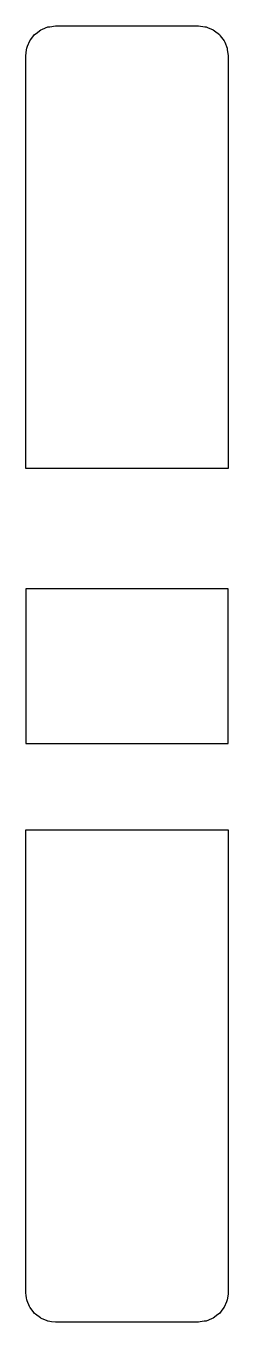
# Model space of a CAD drawing. Header units: metres. Extents: x 2.4 to 16, y -16 to 71.
import ezdxf

# ---------------------------------------------------------------- set-up
doc = ezdxf.new("R2010")
doc.units = ezdxf.units.M

msp = doc.modelspace()

# ---------------------------------------------------------------- linework, layer by layer
for p, q in [((2.986, 70.414), (3.085, 70.49)), ((3.085, 70.49), (3.4, 70.732)), ((3.4, 70.732), (3.516, 70.78)), ((3.516, 70.78), (3.882, 70.932)), ((3.882, 70.932), (4.007, 70.948)), ((4.007, 70.948), (4.4, 71)), ((4.4, 71), (7.668, 71)), ((7.668, 71), (13.62, 71)), ((13.62, 71), (14, 71)), ((14, 71), (14.424, 70.944)), ((14.424, 70.944), (14.518, 70.932)), ((14.518, 70.932), (14.605, 70.896)), ((14.605, 70.896), (15, 70.732)), ((15, 70.732), (15.075, 70.675)), ((15.075, 70.675), (15.414, 70.414)), ((2.468, 69.518), (2.516, 69.633)), ((2.516, 69.633), (2.668, 70)), ((2.668, 70), (2.744, 70.099)), ((2.744, 70.099), (2.986, 70.414)), ((15.414, 70.414), (15.471, 70.34)), ((15.471, 70.34), (15.732, 70)), ((15.732, 70), (15.768, 69.913)), ((15.768, 69.913), (15.932, 69.518)), ((2.4, 69), (2.452, 69.393)), ((2.4, 62.894), (2.4, 69)), ((2.452, 69.393), (2.468, 69.518)), ((15.932, 69.518), (15.944, 69.424)), ((15.944, 69.424), (16, 69)), ((16, 69), (16, 62.77)), ((2.4, 62.375), (2.4, 62.894)), ((16, 62.77), (16, 61.731)), ((2.4, 61.79), (2.4, 62.375)), ((2.4, 61.195), (2.4, 61.79)), ((2.4, 55.999), (2.4, 61.195)), ((16, 61.731), (16, 60.62)), ((16, 60.62), (16, 59.537)), ((16, 59.537), (16, 57.824)), ((16, 57.824), (16, 56.991)), ((16, 56.991), (16, 56.009)), ((2.4, 55.626), (2.4, 55.999)), ((16, 56.009), (16, 54.599)), ((2.4, 55.165), (2.4, 55.626)), ((2.4, 54.676), (2.4, 55.165)), ((2.4, 54.216), (2.4, 54.676)), ((2.4, 53.829), (2.4, 54.216)), ((16, 54.599), (16, 53.313)), ((2.4, 50.132), (2.4, 53.829)), ((16, 53.313), (16, 52.082)), ((16, 52.082), (16, 45.686)), ((2.4, 47.884), (2.4, 50.132)), ((2.4, 45.686), (2.4, 47.884)), ((2.4, 41.887), (2.4, 45.686)), ((16, 45.686), (16, 41.887)), ((2.4, 41.555), (2.4, 41.887)), ((16, 41.887), (16, 41.29)), ((16, 41.887), (16, 41.887)), ((2.4, 41.29), (2.4, 41.555)), ((15.063, 41.29), (2.4, 41.29)), ((16, 41.29), (15.063, 41.29)), ((3.337, 33.227), (2.4, 33.227)), ((2.4, 33.227), (2.4, 32.901)), ((16, 33.227), (3.337, 33.227)), ((16, 32.63), (16, 33.227)), ((2.4, 32.901), (2.4, 32.63)), ((2.4, 32.63), (2.4, 28.712)), ((16, 31.436), (16, 32.63)), ((16, 32.63), (16, 32.63)), ((16, 25.702), (16, 31.436)), ((2.4, 28.712), (2.4, 25.702)), ((2.4, 25.702), (2.4, 24.398)), ((16, 22.834), (16, 25.702)), ((2.4, 24.398), (2.4, 22.834)), ((2.4, 22.834), (6.903, 22.834)), ((6.903, 22.834), (16, 22.834)), ((2.4, 15.767), (2.4, 17.041)), ((2.4, 17.041), (11.497, 17.041)), ((11.497, 17.041), (16, 17.041)), ((16, 17.041), (16, 14.174)), ((2.4, 14.174), (2.4, 15.767)), ((2.4, 11.738), (2.4, 14.174)), ((16, 14.174), (16, 11.738)), ((2.4, 9.086), (2.4, 11.738)), ((16, 11.738), (16, 7.865)), ((2.4, 7.177), (2.4, 9.086)), ((16, 7.865), (16, 7.852)), ((16, 7.852), (16, 7.845)), ((16, 7.845), (16, 6.106)), ((2.4, 5.35), (2.4, 7.177)), ((16, 6.106), (16, 2.505)), ((2.4, 3.857), (2.4, 5.35)), ((2.4, 3.367), (2.4, 3.857)), ((2.4, 2.883), (2.4, 3.367)), ((2.4, -0.488), (2.4, 2.883)), ((16, 2.505), (16, 1.079)), ((16, 1.079), (16, -0.402)), ((2.4, -1.052), (2.4, -0.488)), ((16, -0.402), (16, -1.679)), ((2.4, -1.572), (2.4, -1.052)), ((2.4, -2.002), (2.4, -1.572)), ((16, -1.679), (16, -1.865)), ((2.4, -4.44), (2.4, -2.002)), ((16, -1.865), (16, -2.951)), ((16, -2.951), (16, -4.138)), ((16, -4.138), (16, -5.33)), ((2.4, -5.011), (2.4, -4.44)), ((2.4, -5.079), (2.4, -5.011)), ((2.4, -13.968), (2.4, -5.079)), ((16, -5.33), (16, -5.34)), ((16, -5.34), (16, -5.35)), ((16, -5.35), (16, -6.474)), ((16, -6.474), (16, -6.49)), ((16, -6.49), (16, -7.48)), ((16, -7.48), (16, -8.293)), ((16, -7.48), (16, -7.48)), ((16, -8.293), (16, -14)), ((2.4, -14), (2.4, -13.968)), ((2.404, -14.062), (2.4, -14)), ((2.427, -14.203), (2.404, -14.062)), ((2.453, -14.406), (2.427, -14.203)), ((2.462, -14.491), (2.453, -14.406)), ((2.468, -14.518), (2.462, -14.491)), ((2.486, -14.571), (2.468, -14.518)), ((2.643, -14.95), (2.486, -14.571)), ((15.883, -14.637), (15.732, -15)), ((15.932, -14.518), (15.883, -14.637)), ((15.954, -14.4), (15.932, -14.518)), ((15.994, -14.099), (15.954, -14.4)), ((16, -14), (15.994, -14.099)), ((2.668, -15), (2.643, -14.95)), ((2.683, -15.024), (2.668, -15)), ((2.932, -15.349), (2.683, -15.024)), ((2.986, -15.414), (2.932, -15.349)), ((3.052, -15.468), (2.986, -15.414)), ((3.377, -15.718), (3.052, -15.468)), ((15.312, -15.493), (14.999, -15.733)), ((15.414, -15.414), (15.312, -15.493)), ((15.654, -15.102), (15.414, -15.414)), ((15.732, -15), (15.654, -15.102)), ((3.401, -15.732), (3.377, -15.718)), ((3.452, -15.758), (3.401, -15.732)), ((3.829, -15.914), (3.452, -15.758)), ((3.882, -15.932), (3.829, -15.914)), ((3.91, -15.938), (3.882, -15.932)), ((4.121, -15.973), (3.91, -15.938)), ((4.4, -16), (4.121, -15.973)), ((8.015, -16), (4.4, -16)), ((14, -16), (8.015, -16)), ((14.127, -15.989), (14, -16)), ((14.39, -15.949), (14.127, -15.989)), ((14.518, -15.932), (14.39, -15.949)), ((14.88, -15.782), (14.518, -15.932)), ((14.999, -15.733), (14.88, -15.782))]:
    msp.add_line(p, q)

doc.saveas('drawing.dxf')
